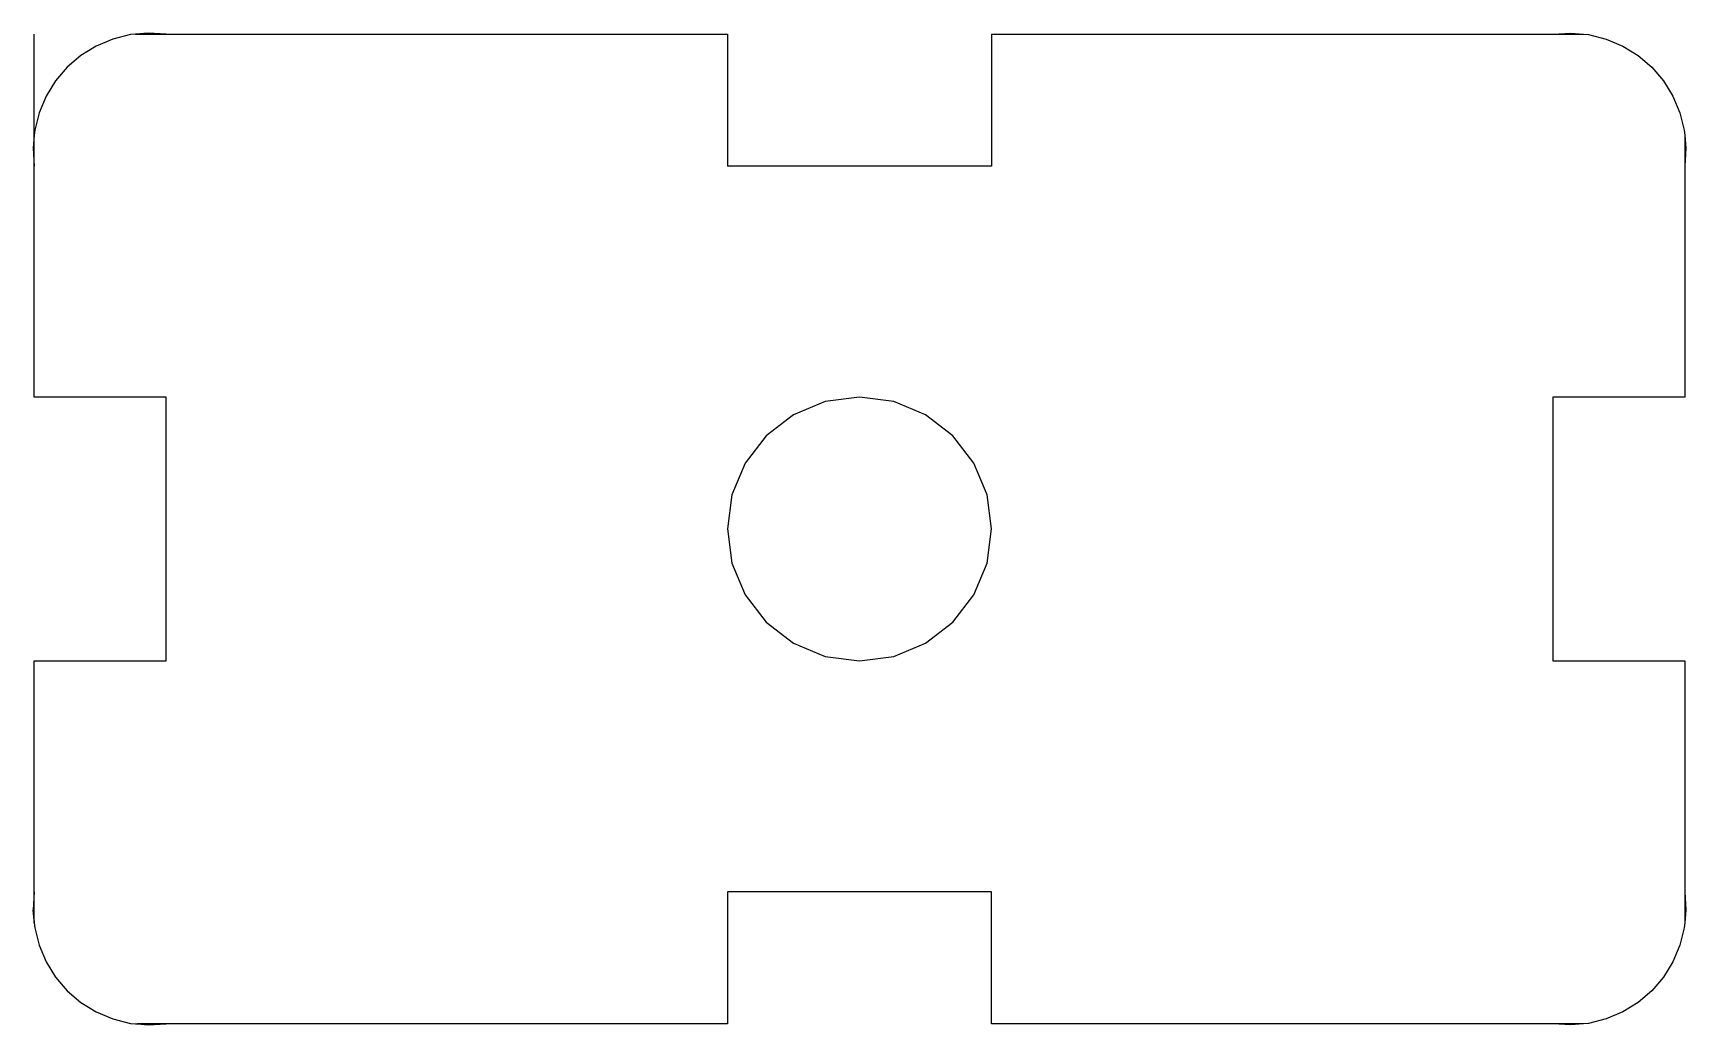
# Model space of a CAD drawing. Header units: metres. Extents: x 0 to 250, y -150 to 0.
import ezdxf

# ---------------------------------------------------------------- set-up
doc = ezdxf.new("R2010")
doc.units = ezdxf.units.M

msp = doc.modelspace()

# ---------------------------------------------------------------- linework, layer by layer
at = {"layer": 'd3'}
for p, q in [((0, -15.32), (0, 0)), ((15.32, 0), (14.56, -0.07)), ((15.32, 0, 3), (14.56, -0.07, 3)), ((17.28, 0.18), (15.32, 0)), ((15.32, 0), (20, 0)), ((15.32, 0, 3), (20, 0, 3)), ((15.32, 0), (15.32, 0, 3)), ((20, 0), (17.28, 0.18)), ((20, 0), (105, 0)), ((20, 0, 3), (105, 0, 3)), ((20, 0), (20, 0, 3)), ((105, 0), (105, -20)), ((105, 0, 3), (105, -20, 3)), ((105, 0), (105, 0, 3)), ((145, 0), (230, 0)), ((145, 0), (145, -20)), ((145, 0, 3), (230, 0, 3)), ((145, 0, 3), (145, -20, 3)), ((145, 0), (145, 0, 3)), ((230, 0), (232.72, 0.18)), ((230, 0), (234.68, 0)), ((230, 0, 3), (234.68, 0, 3)), ((230, 0), (230, 0, 3)), ((232.72, 0.18), (234.68, 0)), ((234.68, 0), (235.44, -0.07)), ((234.68, 0, 3), (235.44, -0.07, 3)), ((234.68, 0), (234.68, 0, 3)), ((9.39, -1.79), (7.07, -3.22)), ((9.39, -1.79, 3), (7.07, -3.22, 3)), ((11.91, -0.73), (9.39, -1.79)), ((11.91, -0.73, 3), (9.39, -1.79, 3)), ((9.39, -1.79), (9.39, -1.79, 3)), ((14.56, -0.07), (11.91, -0.73)), ((14.56, -0.07, 3), (11.91, -0.73, 3)), ((11.91, -0.73), (11.91, -0.73, 3)), ((14.56, -0.07), (14.56, -0.07, 3)), ((235.44, -0.07), (238.09, -0.73)), ((235.44, -0.07, 3), (238.09, -0.73, 3)), ((235.44, -0.07), (235.44, -0.07, 3)), ((238.09, -0.73), (240.61, -1.79)), ((238.09, -0.73, 3), (240.61, -1.79, 3)), ((238.09, -0.73), (238.09, -0.73, 3)), ((240.61, -1.79), (242.93, -3.22)), ((240.61, -1.79, 3), (242.93, -3.22, 3)), ((240.61, -1.79), (240.61, -1.79, 3)), ((5, -5), (3.22, -7.07)), ((5, -5, 3), (3.22, -7.07, 3)), ((7.07, -3.22), (5, -5)), ((7.07, -3.22, 3), (5, -5, 3)), ((5, -5), (5, -5, 3)), ((7.07, -3.22), (7.07, -3.22, 3)), ((242.93, -3.22), (245, -5)), ((242.93, -3.22, 3), (245, -5, 3)), ((242.93, -3.22), (242.93, -3.22, 3)), ((245, -5), (246.78, -7.07)), ((245, -5, 3), (246.78, -7.07, 3)), ((245, -5), (245, -5, 3)), ((3.22, -7.07), (1.79, -9.39)), ((3.22, -7.07, 3), (1.79, -9.39, 3)), ((3.22, -7.07), (3.22, -7.07, 3)), ((246.78, -7.07), (248.21, -9.39)), ((246.78, -7.07, 3), (248.21, -9.39, 3)), ((246.78, -7.07), (246.78, -7.07, 3)), ((1.79, -9.39), (0.73, -11.91)), ((1.79, -9.39, 3), (0.73, -11.91, 3)), ((1.79, -9.39), (1.79, -9.39, 3)), ((248.21, -9.39), (249.27, -11.91)), ((248.21, -9.39, 3), (249.27, -11.91, 3)), ((248.21, -9.39), (248.21, -9.39, 3)), ((0.73, -11.91), (0.07, -14.56)), ((0.73, -11.91, 3), (0.07, -14.56, 3)), ((0.73, -11.91), (0.73, -11.91, 3)), ((249.27, -11.91), (249.93, -14.56)), ((249.27, -11.91, 3), (249.93, -14.56, 3)), ((249.27, -11.91), (249.27, -11.91, 3)), ((0.07, -14.56), (0, -15.32)), ((0.07, -14.56, 3), (0, -15.32, 3)), ((0.07, -14.56), (0.07, -14.56, 3)), ((249.93, -14.56), (250, -15.32)), ((249.93, -14.56, 3), (250, -15.32, 3)), ((249.93, -14.56), (249.93, -14.56, 3)), ((0, -15.32), (-0.18, -17.28)), ((-0.18, -17.28), (0, -20)), ((0, -20), (0, -15.32)), ((0, -20, 3), (0, -15.32, 3)), ((0, -15.32), (0, -15.32, 3)), ((250, -15.32), (250, -20)), ((250, -15.32), (250.18, -17.28)), ((250, -15.32, 3), (250, -20, 3)), ((250, -15.32), (250, -15.32, 3)), ((250.18, -17.28), (250, -20)), ((0, -55), (0, -20)), ((0, -55, 3), (0, -20, 3)), ((0, -20), (0, -20, 3)), ((145, -20), (105, -20)), ((145, -20, 3), (105, -20, 3)), ((105, -20), (105, -20, 3)), ((145, -20), (145, -20, 3)), ((250, -20), (250, -55)), ((250, -20, 3), (250, -55, 3)), ((250, -20), (250, -20, 3)), ((20, -55), (0, -55)), ((20, -55, 3), (0, -55, 3)), ((0, -55), (0, -55, 3)), ((20, -95), (20, -55)), ((20, -95, 3), (20, -55, 3)), ((20, -55), (20, -55, 3)), ((125, -55), (119.82, -55.68)), ((125, -55, 3), (119.82, -55.68, 3)), ((130.18, -55.68), (125, -55)), ((130.18, -55.68, 3), (125, -55, 3)), ((125, -55), (125, -55, 3)), ((250, -55), (230, -55)), ((230, -55), (230, -95)), ((250, -55, 3), (230, -55, 3)), ((230, -55), (230, -55, 3)), ((230, -55, 3), (230, -95, 3)), ((250, -55), (250, -55, 3)), ((119.82, -55.68), (115, -57.68)), ((119.82, -55.68, 3), (115, -57.68, 3)), ((119.82, -55.68), (119.82, -55.68, 3)), ((135, -57.68), (130.18, -55.68)), ((135, -57.68, 3), (130.18, -55.68, 3)), ((130.18, -55.68), (130.18, -55.68, 3)), ((115, -57.68), (110.86, -60.86)), ((115, -57.68, 3), (110.86, -60.86, 3)), ((115, -57.68), (115, -57.68, 3)), ((139.14, -60.86), (135, -57.68)), ((139.14, -60.86, 3), (135, -57.68, 3)), ((135, -57.68), (135, -57.68, 3)), ((110.86, -60.86), (107.68, -65)), ((110.86, -60.86, 3), (107.68, -65, 3)), ((110.86, -60.86), (110.86, -60.86, 3)), ((142.32, -65), (139.14, -60.86)), ((142.32, -65, 3), (139.14, -60.86, 3)), ((139.14, -60.86), (139.14, -60.86, 3)), ((107.68, -65), (105.68, -69.82)), ((107.68, -65, 3), (105.68, -69.82, 3)), ((107.68, -65), (107.68, -65, 3)), ((144.32, -69.82), (142.32, -65)), ((144.32, -69.82, 3), (142.32, -65, 3)), ((142.32, -65), (142.32, -65, 3)), ((105.68, -69.82), (105, -75)), ((105.68, -69.82, 3), (105, -75, 3)), ((105.68, -69.82), (105.68, -69.82, 3)), ((145, -75), (144.32, -69.82)), ((145, -75, 3), (144.32, -69.82, 3)), ((144.32, -69.82), (144.32, -69.82, 3)), ((105, -75), (105.68, -80.18)), ((105, -75, 3), (105.68, -80.18, 3)), ((105, -75), (105, -75, 3)), ((144.32, -80.18), (145, -75)), ((144.32, -80.18, 3), (145, -75, 3)), ((145, -75), (145, -75, 3)), ((105.68, -80.18), (107.68, -85)), ((105.68, -80.18, 3), (107.68, -85, 3)), ((105.68, -80.18), (105.68, -80.18, 3)), ((142.32, -85), (144.32, -80.18)), ((142.32, -85, 3), (144.32, -80.18, 3)), ((144.32, -80.18), (144.32, -80.18, 3)), ((107.68, -85), (110.86, -89.14)), ((107.68, -85, 3), (110.86, -89.14, 3)), ((107.68, -85), (107.68, -85, 3)), ((139.14, -89.14), (142.32, -85)), ((139.14, -89.14, 3), (142.32, -85, 3)), ((142.32, -85), (142.32, -85, 3)), ((110.86, -89.14), (115, -92.32)), ((110.86, -89.14, 3), (115, -92.32, 3)), ((110.86, -89.14), (110.86, -89.14, 3)), ((135, -92.32), (139.14, -89.14)), ((135, -92.32, 3), (139.14, -89.14, 3)), ((139.14, -89.14), (139.14, -89.14, 3)), ((115, -92.32), (119.82, -94.32)), ((115, -92.32, 3), (119.82, -94.32, 3)), ((115, -92.32), (115, -92.32, 3)), ((130.18, -94.32), (135, -92.32)), ((130.18, -94.32, 3), (135, -92.32, 3)), ((135, -92.32), (135, -92.32, 3)), ((0, -130), (0, -95)), ((0, -95), (20, -95)), ((0, -95, 3), (20, -95, 3)), ((0, -130, 3), (0, -95, 3)), ((0, -95), (0, -95, 3)), ((20, -95), (20, -95, 3)), ((119.82, -94.32), (125, -95)), ((119.82, -94.32, 3), (125, -95, 3)), ((119.82, -94.32), (119.82, -94.32, 3)), ((125, -95), (130.18, -94.32)), ((125, -95, 3), (130.18, -94.32, 3)), ((125, -95), (125, -95, 3)), ((130.18, -94.32), (130.18, -94.32, 3)), ((230, -95), (250, -95)), ((230, -95), (230, -95, 3)), ((230, -95, 3), (250, -95, 3)), ((250, -95), (250, -130)), ((250, -95), (250, -95, 3)), ((250, -95, 3), (250, -130, 3)), ((0, -130), (-0.16, -132.72)), ((0, -134.34), (0, -130)), ((0, -134.34, 3), (0, -130, 3)), ((0, -130), (0, -130, 3)), ((145, -130), (105, -130)), ((105, -130), (105, -150)), ((145, -130, 3), (105, -130, 3)), ((105, -130, 3), (105, -150, 3)), ((105, -130), (105, -130, 3)), ((145, -150), (145, -130)), ((145, -150, 3), (145, -130, 3)), ((145, -130), (145, -130, 3)), ((250, -130), (250.18, -132.72)), ((250, -130), (250, -134.68)), ((250, -130, 3), (250, -134.68, 3)), ((250, -130), (250, -130, 3)), ((0, -134.34), (-0.16, -132.72)), ((-0.16, -132.72), (0, -134.68)), ((0, -134.68), (0, -134.34)), ((0, -134.68, 3), (0, -134.34, 3)), ((0, -134.34), (0, -134.34, 3)), ((0, -134.68), (0.07, -135.44)), ((0, -134.68, 3), (0.07, -135.44, 3)), ((0, -134.68), (0, -134.68, 3)), ((250, -134.68), (249.93, -135.44)), ((250, -134.68, 3), (249.93, -135.44, 3)), ((250.18, -132.72), (250, -134.68)), ((250, -134.68), (250, -134.68, 3)), ((0.07, -135.44), (0.73, -138.09)), ((0.07, -135.44, 3), (0.73, -138.09, 3)), ((0.07, -135.44), (0.07, -135.44, 3)), ((249.93, -135.44), (249.27, -138.09)), ((249.93, -135.44, 3), (249.27, -138.09, 3)), ((249.93, -135.44), (249.93, -135.44, 3)), ((0.73, -138.09), (1.79, -140.61)), ((0.73, -138.09, 3), (1.79, -140.61, 3)), ((0.73, -138.09), (0.73, -138.09, 3)), ((249.27, -138.09), (248.21, -140.61)), ((249.27, -138.09, 3), (248.21, -140.61, 3)), ((249.27, -138.09), (249.27, -138.09, 3)), ((1.79, -140.61), (3.22, -142.93)), ((1.79, -140.61, 3), (3.22, -142.93, 3)), ((1.79, -140.61), (1.79, -140.61, 3)), ((248.21, -140.61), (246.78, -142.93)), ((248.21, -140.61, 3), (246.78, -142.93, 3)), ((248.21, -140.61), (248.21, -140.61, 3)), ((3.22, -142.93), (5, -145)), ((3.22, -142.93, 3), (5, -145, 3)), ((3.22, -142.93), (3.22, -142.93, 3)), ((5, -145), (7.07, -146.78)), ((5, -145, 3), (7.07, -146.78, 3)), ((5, -145), (5, -145, 3)), ((245, -145), (242.93, -146.78)), ((245, -145, 3), (242.93, -146.78, 3)), ((246.78, -142.93), (245, -145)), ((246.78, -142.93, 3), (245, -145, 3)), ((245, -145), (245, -145, 3)), ((246.78, -142.93), (246.78, -142.93, 3)), ((7.07, -146.78), (9.39, -148.21)), ((7.07, -146.78, 3), (9.39, -148.21, 3)), ((7.07, -146.78), (7.07, -146.78, 3)), ((242.93, -146.78), (240.61, -148.21)), ((242.93, -146.78, 3), (240.61, -148.21, 3)), ((242.93, -146.78), (242.93, -146.78, 3)), ((9.39, -148.21), (11.91, -149.27)), ((9.39, -148.21, 3), (11.91, -149.27, 3)), ((9.39, -148.21), (9.39, -148.21, 3)), ((11.91, -149.27), (14.56, -149.93)), ((11.91, -149.27, 3), (14.56, -149.93, 3)), ((11.91, -149.27), (11.91, -149.27, 3)), ((14.56, -149.93), (15.32, -150)), ((14.56, -149.93, 3), (15.32, -150, 3)), ((14.56, -149.93), (14.56, -149.93, 3)), ((15.32, -150), (15.66, -150)), ((15.32, -150, 3), (15.66, -150, 3)), ((15.32, -150), (15.32, -150, 3)), ((20, -150), (15.66, -150)), ((15.66, -150), (17.28, -150.16)), ((20, -150, 3), (15.66, -150, 3)), ((15.66, -150), (15.66, -150, 3)), ((17.28, -150.16), (20, -150)), ((105, -150), (20, -150)), ((105, -150, 3), (20, -150, 3)), ((20, -150), (20, -150, 3)), ((105, -150), (105, -150, 3)), ((230, -150), (145, -150)), ((230, -150, 3), (145, -150, 3)), ((145, -150), (145, -150, 3)), ((234.68, -150), (230, -150)), ((232.72, -150.18), (230, -150)), ((234.68, -150, 3), (230, -150, 3)), ((230, -150), (230, -150, 3)), ((234.68, -150), (232.72, -150.18)), ((235.44, -149.93), (234.68, -150)), ((235.44, -149.93, 3), (234.68, -150, 3)), ((234.68, -150), (234.68, -150, 3)), ((238.09, -149.27), (235.44, -149.93)), ((238.09, -149.27, 3), (235.44, -149.93, 3)), ((235.44, -149.93), (235.44, -149.93, 3)), ((240.61, -148.21), (238.09, -149.27)), ((240.61, -148.21, 3), (238.09, -149.27, 3)), ((238.09, -149.27), (238.09, -149.27, 3)), ((240.61, -148.21), (240.61, -148.21, 3))]:
    msp.add_line(p, q, dxfattribs=at)

doc.saveas('drawing.dxf')
